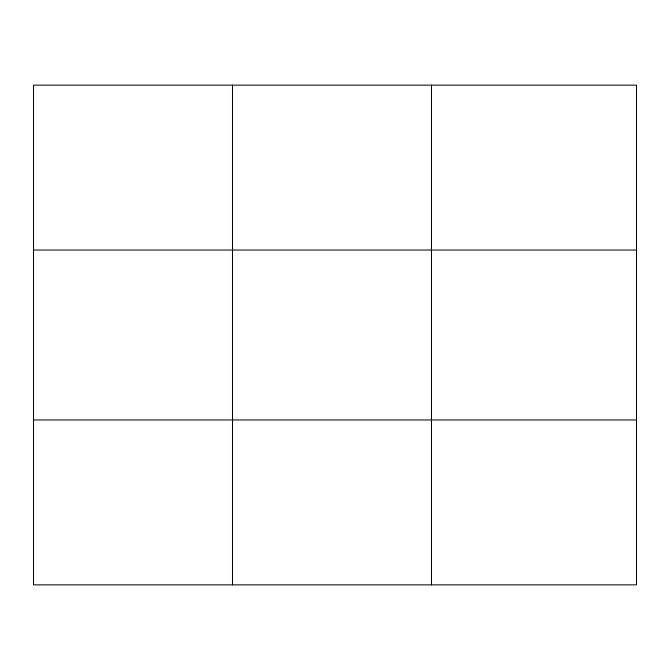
<?xml version="1.0" encoding="UTF-8"?>
<svg xmlns="http://www.w3.org/2000/svg" width="670" height="670" viewBox="0 0 670 670"><rect width="100%" height="100%" fill="white"/><g stroke="black" fill="none" stroke-linecap="round" stroke-linejoin="round"><path stroke-width="1" d="M232.49 584.86L232.49 85.14M431.48 584.86L431.48 85.14M33.5 250.044L636.5 250.044M33.5 419.956L636.5 419.956M636.5 569.869L636.5 584.86L33.5 584.86L33.5 85.14L636.5 85.14L636.5 569.869"/></g></svg>
